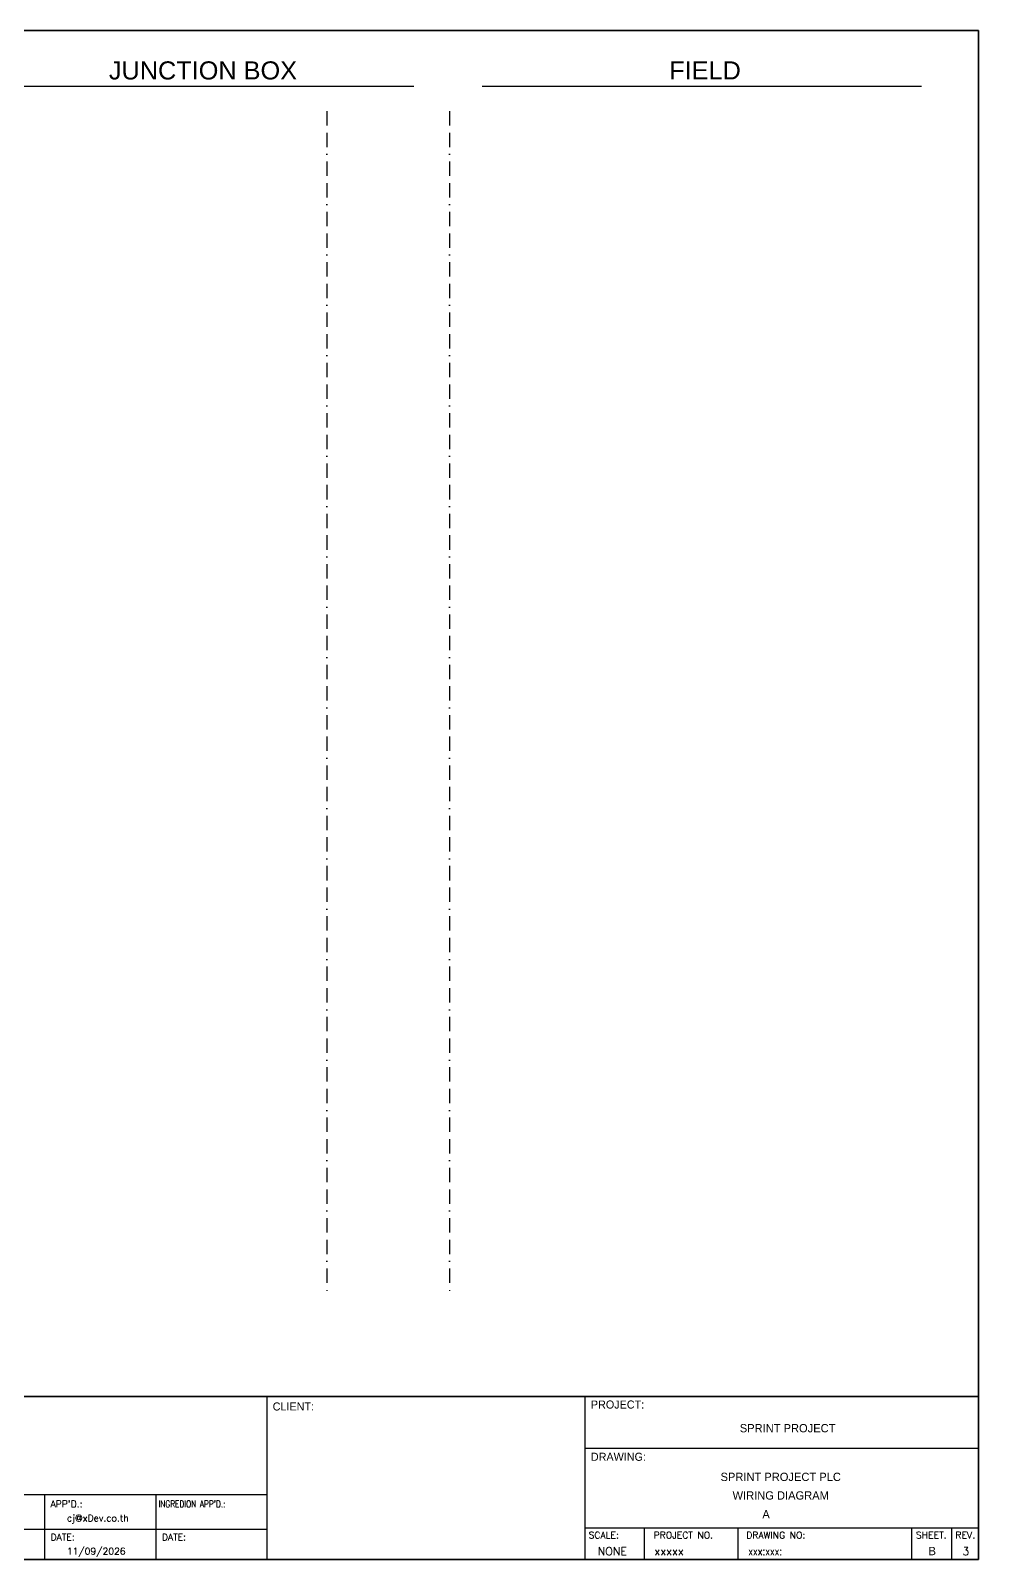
# Model space of a CAD drawing. Header units: millimetres. Extents: x 0 to 62600, y 0 to 14837.
# Drawn here: x 27377 to 29053, y 12017 to 14721 of the extents above; entities that cross this region are included whole.
import ezdxf
from ezdxf.enums import TextEntityAlignment as Align

# ---------------------------------------------------------------- set-up
doc = ezdxf.new("R2010")
doc.units = ezdxf.units.MM
doc.linetypes.add('BORDERX2', pattern=[88.9, 25.4, -12.7, 25.4, -12.7, 0, -12.7])
for name, color, linetype in [('GT_1', 9, 'Continuous'), ('HELPPOINT', 7, 'Continuous'), ('MEMBER', 7, 'Continuous'), ('x01001-FrameArea', 2, 'BORDERX2')]:
    doc.layers.add(name, color=color, linetype=linetype)
doc.styles.add('HTX11', font='O8111901')
doc.styles.add('ROMANS', font='romans.shx', dxfattribs={"width": 0.85, "height": 25})
doc.styles.get("Standard").update_dxf_attribs({"font": 'arial.ttf'})

msp = doc.modelspace()

# ---------------------------------------------------------------- linework, layer by layer
for p, q in [((27278, 14622.5), (28054.8, 14622.5)), ((28175.8, 14622.5), (28952.6, 14622.5))]:
    msp.add_line(p, q)
at = {"color": 4}
for p, q in [((28462.1, 12073), (28462.1, 12016.9)), ((28627.4, 12073), (28627.4, 12016.9))]:
    msp.add_line(p, q, dxfattribs=at)
at = {"color": 4, "ltscale": 0.5}
for p, q in [((28934.5, 12073), (28934.5, 12016.9)), ((28934.5, 12073), (28934.5, 12016.9)), ((29005.7, 12073), (29005.7, 12016.9)), ((29005.7, 12073), (29005.7, 12016.9))]:
    msp.add_line(p, q, dxfattribs=at)
at = {"layer": 'GT_1', "color": 4}
for p, q in [((27795.6, 12016.9), (27795.6, 12305)), ((28357.9, 12016.9), (28357.9, 12305)), ((28357.9, 12016.9), (28357.9, 12305)), ((28357.9, 12016.9), (28357.9, 12305)), ((27795.6, 12131.2), (27008.6, 12131.2)), ((27402.1, 12016.9), (27402.1, 12131.2)), ((27598.9, 12016.9), (27598.9, 12131.2)), ((27795.6, 12069.7), (27008.6, 12069.7)), ((28357.9, 12073), (29053.1, 12073))]:
    msp.add_line(p, q, dxfattribs=at)
at = {"layer": 'HELPPOINT', "color": 4, "lineweight": 35}
for p, q in [((25159.8, 14721.1), (29053.1, 14721.1)), ((25159.8, 14721.1), (29053.1, 14721.1)), ((29053.1, 14721.1), (29053.1, 12016.9)), ((29053.1, 14721.1), (29053.1, 12016.9)), ((29053.1, 12016.9), (25159.8, 12016.9)), ((29053.1, 12016.9), (25159.8, 12016.9))]:
    msp.add_line(p, q, dxfattribs=at)
at = {"layer": 'HELPPOINT', "color": 4}
for p, q in [((28357.9, 12213.4), (29053.1, 12213.4)), ((28357.9, 12213.4), (29053.1, 12213.4)), ((28357.9, 12073), (29053.1, 12073))]:
    msp.add_line(p, q, dxfattribs=at)
at = {"layer": 'MEMBER', "color": 4, "lineweight": 35}
msp.add_line((25159.8, 12305), (29053.1, 12305), dxfattribs=at)
msp.add_line((25159.8, 12305), (29053.1, 12305), dxfattribs=at)
at = {"layer": 'MEMBER', "color": 4}
for p, q in [((28357.9, 12213.4), (29053.1, 12213.4)), ((28357.9, 12213.4), (29053.1, 12213.4)), ((28357.9, 12073), (29053.1, 12073)), ((28357.9, 12073), (29053.1, 12073))]:
    msp.add_line(p, q, dxfattribs=at)
at = {"layer": 'x01001-FrameArea'}
for p, q in [((27901.1, 14578.4), (27901.1, 12491.9)), ((28117.9, 14578.4), (28117.9, 12491.9))]:
    msp.add_line(p, q, dxfattribs=at)

# ---------------------------------------------------------------- texts
at = {"color": 2}
for s, p in [('JUNCTION BOX', (27515.4, 14634.6)), ('FIELD', (28506.3, 14634.6))]:
    msp.add_text(s, height=32, dxfattribs=at).set_placement(p)
at = {"color": 4, "ltscale": 100, "style": 'HTX11'}
for s, p in [('SPRINT PROJECT', (28715.7, 12249)), ('SPRINT PROJECT PLC', (28703.5, 12162.9)), ('WIRING DIAGRAM', (28703.5, 12130))]:
    msp.add_text(s, height=14.693, dxfattribs=at).set_placement(p, align=Align.MIDDLE_CENTER)
at = {"style": 'HTX11'}
for tag, text, height, p in [('A', 'A', 14.8, (28677.6, 12096.7)), ('B', 'CHASSIS C1 SLOT 6', 14.821, (28971.4, 12031.7))]:
    msp.add_attdef(tag, text=text, height=height, dxfattribs=at).set_placement(p, align=Align.MIDDLE_CENTER)
at = {"layer": 'GT_1', "color": 4, "style": 'HTX11'}
for s, p in [('CLIENT:', (27805.1, 12280.3)), ('PROJECT:', (28367.8, 12283.7)), ('DRAWING:', (28367.8, 12191.3))]:
    msp.add_text(s, height=14.25, dxfattribs=at).set_placement(p)
at = {"layer": 'MEMBER', "color": 4, "ltscale": 0.8, "style": 'ROMANS'}
for s, height, p in [("APP'D.:", 11.88, (27412.3, 12109)), ('cj@xDev.co.th', 11.875, (27441.1, 12084.1)), ('DATE:', 11.88, (27412.3, 12050.4)), ('DATE:', 11.88, (27609.1, 12050.4)), ('SCALE:', 11.88, (28363.8, 12053.9)), ('PROJECT NO.', 11.875, (28479, 12053.9)), ('DRAWING NO:', 11.875, (28642.7, 12053.9)), ('SHEET.', 12, (28942.5, 12053.9)), ('REV.', 12, (29012.4, 12053.9)), ('11/09/2026', 11.88, (27441.1, 12025.4)), ('NONE', 14.23, (28379.8, 12024.2)), ('xxxxx', 14.23, (28480.2, 12024.2))]:
    msp.add_text(s, height=height, dxfattribs=at).set_placement(p)
at = {"layer": 'MEMBER', "color": 4, "ltscale": 0.8, "style": 'ROMANS', "width": 0.8}
for s, height, p in [("INGREDION APP'D.:", 11.875, (27603.1, 12109)), ('xxx:xxx:', 14.23, (28646.4, 12024.2))]:
    msp.add_text(s, height=height, dxfattribs=at).set_placement(p)
at = {"layer": 'MEMBER', "color": 4, "ltscale": 0.8, "style": 'ROMANS'}
msp.add_text('3', height=14.2, dxfattribs=at).set_placement((29031, 12024.2), align=Align.CENTER)

doc.saveas('drawing.dxf')
